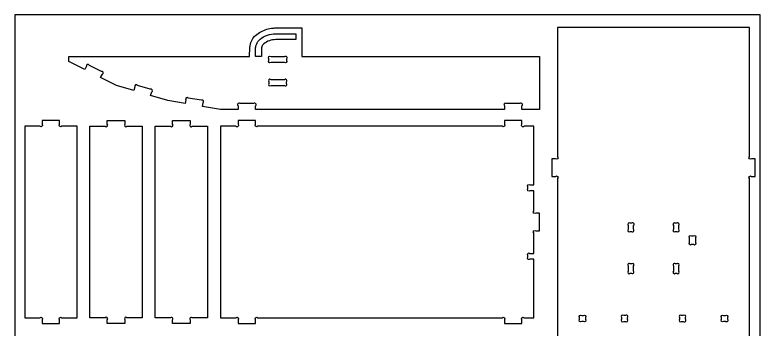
# Model space of a CAD drawing. Extents: x 4.2 to 35.9, y 1.7 to 37.7.
# Drawn here: x 4.17 to 35.91, y 24.31 to 37.71 of the extents above; entities that cross this region are included whole.
import ezdxf

# ---------------------------------------------------------------- set-up
doc = ezdxf.new("R2010")
doc.units = 0
doc.header["$MEASUREMENT"] = 0
doc.layers.get('0').update_dxf_attribs({"linetype": 'CONTINUOUS'})
doc.layers.add('SECTIONCUTEDGES', color=18, linetype='CONTINUOUS')

msp = doc.modelspace()

# ---------------------------------------------------------------- linework, layer by layer
msp.add_lwpolyline([(35.907, 37.714), (4.171, 37.714), (4.171, 1.669), (35.907, 1.669)], close=True)
for points in [[(30.521, 28.568), (30.521, 28.735, 1), (30.432, 28.824), (30.38, 28.824, 1), (30.291, 28.735), (30.291, 28.568, 1), (30.38, 28.48), (30.432, 28.48, 1)], [(32.216, 28.735), (32.216, 28.568, 1), (32.304, 28.48), (32.357, 28.48, 1), (32.445, 28.568), (32.445, 28.735, 1), (32.357, 28.824), (32.304, 28.824, 1)], [(30.521, 26.783), (30.521, 27.007, 1), (30.432, 27.095), (30.38, 27.095, 1), (30.291, 27.007), (30.291, 26.783, 1), (30.38, 26.695), (30.432, 26.695, 1)], [(32.216, 27.007), (32.216, 26.783, 1), (32.304, 26.695), (32.357, 26.695, 1), (32.445, 26.783), (32.445, 27.007, 1), (32.357, 27.095), (32.304, 27.095, 1)]]:
    msp.add_lwpolyline(points, format="xyb", close=True)
at = {"layer": 'SECTIONCUTEDGES'}
for points in [[(6.472, 35.719), (6.472, 35.933), (14.169, 35.933, -0.002134), (14.17, 36.253, -0.087341), (14.223, 36.538, -0.074516), (14.346, 36.76, -0.050894), (14.417, 36.835, -0.0521), (14.644, 36.993, -0.105525), (15.167, 37.152, -0.010514), (15.203, 37.154, -0.005257), (15.277, 37.157), (16.385, 37.157), (16.385, 35.933), (26.516, 35.933), (26.516, 33.681), (25.766, 33.681), (25.766, 33.842, 1), (25.678, 33.931), (25.105, 33.931, 1), (25.016, 33.842), (25.016, 33.681), (14.423, 33.681), (14.423, 33.842, 1), (14.335, 33.931), (13.762, 33.931, 1), (13.673, 33.842), (13.673, 33.681), (12.923, 33.681), (12.157, 33.809), (12.184, 33.968, 1), (12.112, 34.07), (11.547, 34.166, 1), (11.445, 34.094), (11.418, 33.935), (10.682, 34.059), (9.952, 34.274), (9.998, 34.429, 1), (9.938, 34.539), (9.388, 34.7, 1), (9.278, 34.64), (9.233, 34.485), (8.502, 34.7), (7.822, 35.041), (7.895, 35.186, 1), (7.855, 35.305), (7.343, 35.562, 1), (7.224, 35.522), (7.152, 35.378)], [(15.739, 35.844), (15.739, 35.771, -1), (15.651, 35.683), (15.078, 35.683, -1), (14.989, 35.771), (14.989, 35.844, -1), (15.078, 35.933), (15.651, 35.933, -1)], [(15.078, 34.7), (15.651, 34.7, 1), (15.739, 34.788), (15.739, 34.862, 1), (15.651, 34.95), (15.078, 34.95, 1), (14.989, 34.862), (14.989, 34.788, 1)], [(4.588, 24.797), (5.239, 24.797, -1), (5.327, 24.708), (5.327, 24.547), (6.077, 24.547), (6.077, 24.708, -1), (6.166, 24.797), (6.816, 24.797), (6.816, 32.962), (6.166, 32.962, -1), (6.077, 33.051), (6.077, 33.212), (5.327, 33.212), (5.327, 33.051, -1), (5.239, 32.962), (4.588, 32.962)], [(8.107, 24.547), (8.107, 24.708, 1), (8.018, 24.797), (7.368, 24.797), (7.368, 32.962), (8.018, 32.962, 1), (8.107, 33.051), (8.107, 33.212), (8.857, 33.212), (8.857, 33.051, 1), (8.945, 32.962), (9.595, 32.962), (9.595, 24.797), (8.945, 24.797, 1), (8.857, 24.708), (8.857, 24.547)], [(10.886, 24.547), (10.886, 24.708, 1), (10.798, 24.797), (10.148, 24.797), (10.148, 32.962), (10.798, 32.962, 1), (10.886, 33.051), (10.886, 33.212), (11.636, 33.212), (11.636, 33.051, 1), (11.725, 32.962), (12.375, 32.962), (12.375, 24.797), (11.725, 24.797, 1), (11.636, 24.708), (11.636, 24.547)], [(12.927, 24.797), (13.585, 24.797, -1), (13.673, 24.708), (13.673, 24.547), (14.423, 24.547), (14.423, 24.708, -1), (14.512, 24.797), (24.928, 24.797, -1), (25.016, 24.708), (25.016, 24.547), (25.766, 24.547), (25.766, 24.708, -1), (25.855, 24.797), (26.266, 24.797), (26.266, 27.292), (26.105, 27.292, -1), (26.016, 27.38), (26.016, 27.454, -1), (26.105, 27.542), (26.266, 27.542), (26.266, 28.416, -1), (26.355, 28.504), (26.516, 28.504), (26.516, 29.255), (26.355, 29.255, -1), (26.266, 29.343), (26.266, 30.217), (26.105, 30.217, -1), (26.016, 30.305), (26.016, 30.379, -1), (26.105, 30.467), (26.266, 30.467), (26.266, 32.962), (25.855, 32.962, -1), (25.766, 33.051), (25.766, 33.212), (25.016, 33.212), (25.016, 33.051, -1), (24.928, 32.962), (14.512, 32.962, -1), (14.423, 33.051), (14.423, 33.212), (13.673, 33.212), (13.673, 33.051, -1), (13.585, 32.962), (12.927, 32.962)], [(33.153, 28.204), (33.153, 28.006, -1), (33.065, 27.917), (32.992, 27.917, -1), (32.903, 28.006), (32.903, 28.204, -1), (32.992, 28.292), (33.065, 28.292, -1)], [(28.382, 24.644), (28.309, 24.644, -1), (28.22, 24.732), (28.22, 24.805, -1), (28.309, 24.894), (28.382, 24.894, -1), (28.47, 24.805), (28.47, 24.732, -1)], [(30.171, 24.894), (30.098, 24.894, 1), (30.01, 24.805), (30.01, 24.732, 1), (30.098, 24.644), (30.171, 24.644, 1), (30.259, 24.732), (30.259, 24.805, 1)], [(32.565, 24.644), (32.638, 24.644, 1), (32.727, 24.732), (32.727, 24.805, 1), (32.638, 24.894), (32.565, 24.894, 1), (32.477, 24.805), (32.477, 24.732, 1)], [(34.354, 24.894), (34.427, 24.894, -1), (34.516, 24.805), (34.516, 24.732, -1), (34.427, 24.644), (34.354, 24.644, -1), (34.266, 24.732), (34.266, 24.805, -1)]]:
    msp.add_lwpolyline(points, format="xyb", close=True, dxfattribs=at)
msp.add_lwpolyline([(35.451, 20.051), (35.451, 30.74, -1), (35.539, 30.828), (35.701, 30.828), (35.701, 31.578), (35.539, 31.578, -1), (35.451, 31.667), (35.451, 37.179), (27.285, 37.179), (27.285, 31.667, -1), (27.197, 31.578), (27.035, 31.578), (27.035, 30.828), (27.197, 30.828, -1), (27.285, 30.74), (27.285, 20.051)], format="xyb", dxfattribs=at)
msp.add_lwpolyline([(14.669, 35.933), (14.419, 35.933), (14.419, 36.235), (14.42, 36.275), (14.423, 36.311), (14.428, 36.346), (14.436, 36.381), (14.445, 36.416), (14.457, 36.45), (14.471, 36.484), (14.486, 36.516), (14.504, 36.548), (14.523, 36.578), (14.544, 36.607), (14.558, 36.624), (14.617, 36.676), (14.689, 36.728), (14.765, 36.774), (14.844, 36.814), (14.927, 36.847), (15.012, 36.873), (15.099, 36.891), (15.188, 36.903), (15.282, 36.907), (16.135, 36.907), (16.135, 36.657), (15.287, 36.657), (15.209, 36.653), (15.141, 36.645), (15.075, 36.631), (15.01, 36.611), (14.947, 36.586), (14.886, 36.555), (14.828, 36.52), (14.773, 36.48), (14.746, 36.457), (14.734, 36.443), (14.73, 36.438), (14.719, 36.42), (14.708, 36.402), (14.699, 36.383), (14.691, 36.363), (14.684, 36.343), (14.679, 36.323), (14.675, 36.302), (14.671, 36.281), (14.669, 36.26), (14.669, 36.231)], close=True, dxfattribs=at)

doc.saveas('drawing.dxf')
